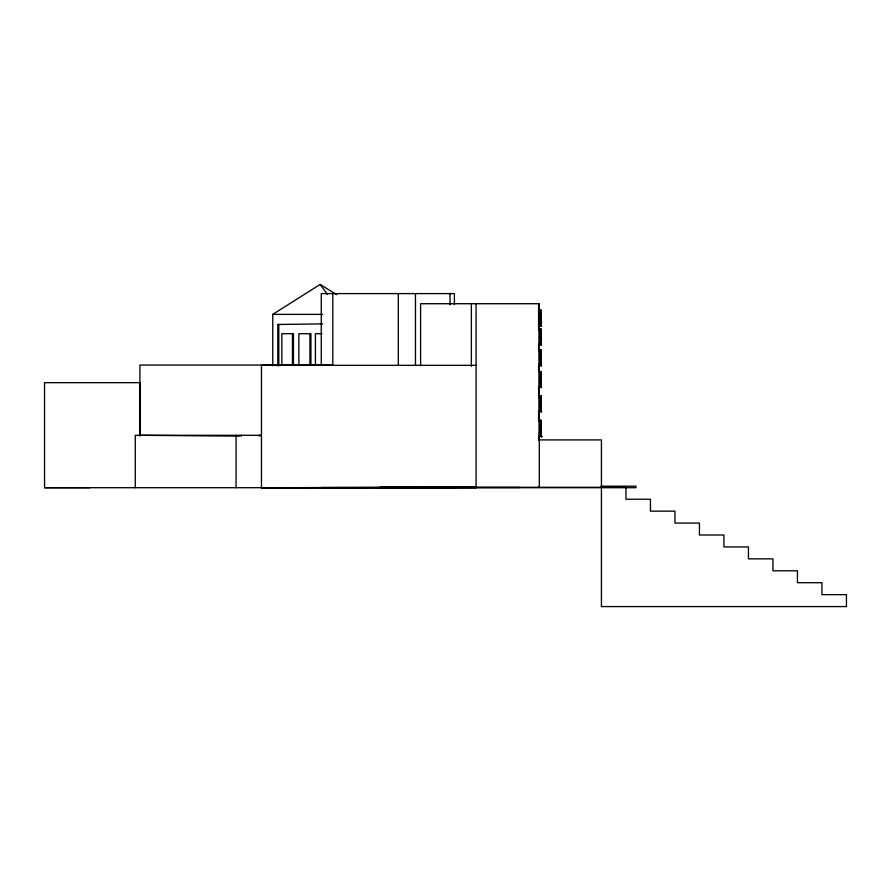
<?xml version="1.0" encoding="UTF-8"?>
<svg xmlns="http://www.w3.org/2000/svg" width="891" height="891" viewBox="0 0 891 891"><rect width="100%" height="100%" fill="white"/><g stroke="black" fill="none" stroke-linecap="round" stroke-linejoin="round"><path stroke-width="1.34" d="M601.247 486.185L635.974 486.185L635.974 487.711L44.55 487.7L44.55 382.662L139.898 382.662L139.898 436.156M139.809 435.298L139.809 382.662M601.436 487.288L601.436 486.185M389.545 487.811L377.138 487.789L415.429 487.711M272.769 365.8L272.769 314.378L320.136 284.429L336.72 294.654M277.814 365.833L277.814 324.48L322.754 323.867M476.084 365.332L261.464 365.332L261.464 487.711L476.084 487.288M538.621 487.288L539.3 487.288L539.3 303.72L420.597 303.72L420.597 365.8M395.571 487.711L476.084 487.5L261.464 487.711M538.643 309.478L538.643 325.672M538.643 310.046L540.481 310.046M539.066 310.491L540.714 310.369L540.714 325.56M272.769 314.378L322.642 314.378M539.066 317.073L540.046 317.073M539.066 317.575L540.046 317.575M539.924 318.332L539.801 317.575M539.924 318.533L539.924 323.711M539.924 323.901L539.801 324.658M277.814 324.48L278.794 324.48L278.794 365.833M538.643 325.104L540.971 325.393M539.3 325.493L541.628 326.061L540.96 326.061L540.96 309.868L541.138 325.493M540.971 325.672L540.291 325.672L540.291 309.478L540.481 325.104M539.3 328.801L539.3 344.995M539.3 329.369L541.138 329.369M321.996 333.702L315.414 333.702L315.414 365.11M539.734 336.386L540.714 336.386M539.734 336.898L540.714 336.898M539.3 344.427L541.628 344.995L540.96 344.995L540.96 328.801L541.138 344.427M539.3 349.74L539.3 365.945M539.3 350.319L541.138 350.319M539.734 357.336L540.714 357.336M539.734 357.848L540.714 357.848M540.714 365.377L541.628 365.945L540.96 365.945L540.96 349.74L541.138 365.377M539.3 371.391L539.3 387.596M539.3 371.959L541.138 371.959M539.734 378.987L540.714 378.987M539.734 379.488L540.714 379.488M539.3 387.028L541.628 387.596L540.96 387.596L540.96 371.391L541.138 387.028M539.3 395.671L539.3 411.876M539.3 396.239L541.138 396.239M539.734 403.267L540.714 403.267M539.734 403.768L540.714 403.768M539.3 411.308L541.628 411.876L540.96 411.876L540.96 395.671L541.138 411.308M539.3 420.853L541.138 420.853M539.3 420.953L541.138 420.953M539.3 421.109L541.138 421.198M539.857 427.457L540.224 427.569M539.734 428.215L540.714 428.293M539.734 428.727L540.714 428.727M261.464 435.298L135.265 435.298L135.265 487.711M540.224 435.643L541.628 435.888L541.628 436.824M540.224 435.81L541.628 436.2L539.211 436.156M540.224 435.977L541.628 436.378M539.3 436.824L539.489 420.63M541.628 436.668L540.96 436.824L540.96 419.951L541.138 436.256M539.3 439.909L601.436 439.909L601.436 606.571L846.45 606.571L846.45 594.642L821.947 594.642L821.947 582.714L797.445 582.714L797.445 570.786L772.942 570.786L772.942 558.857L748.44 558.857L748.44 546.929L723.938 546.929L723.938 535.001L699.435 535.001L699.435 523.073L674.944 523.073L674.944 511.144L650.441 511.144L650.441 499.216L625.939 499.216L625.939 487.288L380.234 487.288M321.272 487.488L520.077 487.488M44.55 487.7L89.98 487.7M415.429 487.9L454.332 487.9L399.19 487.822M377.216 487.544L415.429 487.488M139.898 435.298L239.946 436.145M261.263 435.844L259.192 435.298L259.192 436.156M320.136 284.429L327.431 294.409M139.898 382.662L139.898 365.054L332.788 365.054L332.788 293.596M540.714 329.302L540.714 344.494M540.714 350.252L540.714 365.444L539.734 365.444L539.734 350.252M540.714 371.903L540.714 387.084M540.714 396.183L540.714 411.364M540.592 336.898L540.592 343.982M540.592 357.848L540.592 364.931M540.592 379.488L540.592 386.583M540.592 403.768L540.592 410.862M540.592 428.059L540.592 435.81M540.469 336.898L540.469 343.982M540.469 357.848L540.469 364.931M540.469 379.488L540.469 386.583M540.469 403.768L540.469 410.862M540.469 428.059L540.469 435.81M540.224 329.302L540.224 344.494M540.224 350.252L540.224 365.444M540.224 371.903L540.224 387.084M540.224 396.183L540.224 411.364M540.224 421.131L540.224 436.323M540.046 309.979L540.046 325.17M539.979 329.804L539.979 336.386M539.979 350.753L539.979 357.336M539.979 372.405L539.979 378.987M539.979 396.684L539.979 403.267M539.979 421.387L539.979 428.215M539.734 329.302L539.734 344.494M539.734 371.903L539.734 387.084M539.734 396.183L539.734 411.364M539.556 309.979L539.556 325.17M539.066 309.979L539.066 325.17M538.621 303.72L538.621 329.926M538.621 343.726L538.621 350.62M538.621 364.419L538.621 371.313M538.621 386.494L538.621 397.531M538.621 411.319L538.621 420.975M538.621 436.156L538.621 440.299M476.084 303.72L476.084 487.711M471.372 303.72L471.372 366.301M454.388 304.666L454.388 293.596L321.272 293.596L321.272 365.054M450.022 293.596L450.022 304.666M415.484 293.596L415.484 365.566M398.31 293.596L398.31 365.566M310.914 365.11L310.914 333.702L298.853 333.702L298.853 365.11M309.934 333.702L309.934 365.11M293.429 365.11L293.429 333.702L281.846 333.702L281.846 365.11M292.437 333.702L292.437 365.11M241.327 435.298L241.327 436.156M236.07 435.298L236.07 487.711M540.714 420.474L539.734 420.463L539.734 436.323L540.714 436.323L540.714 420.463M541.628 436.401L540.96 436.401L541.628 436.479"/></g></svg>
